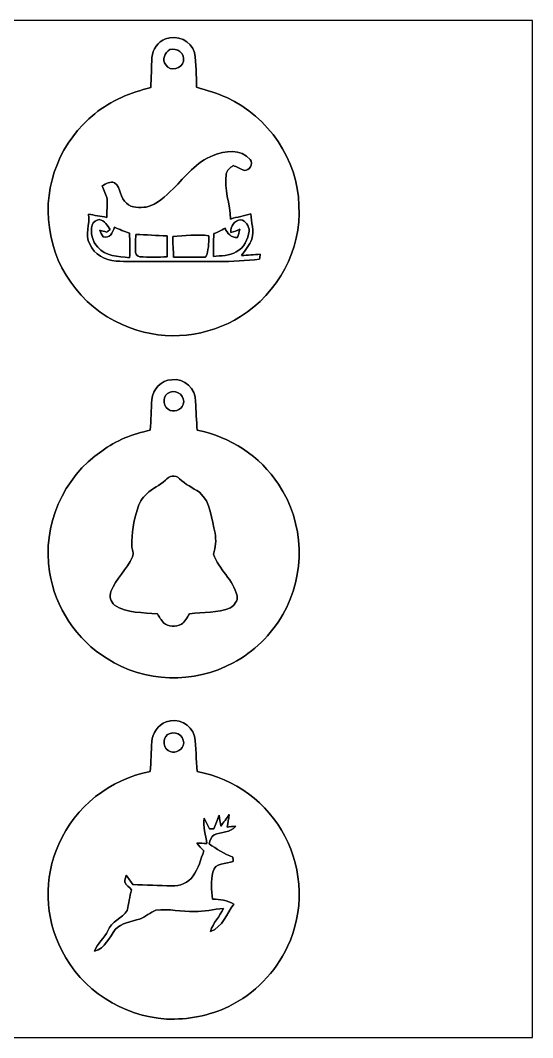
# Model space of a CAD drawing. Header units: centimetres. Extents: x -16.8 to 16.8, y -16.7 to 16.7.
# Drawn here: x 0 to 16.77, y -16.67 to 16.67 of the extents above; entities that cross this region are included whole.
import ezdxf

# ---------------------------------------------------------------- set-up
doc = ezdxf.new("R2010")
doc.units = ezdxf.units.CM
doc.header["$MEASUREMENT"] = 0
doc.layers.add('Layer 1', color=7, linetype='Continuous')

msp = doc.modelspace()

# ---------------------------------------------------------------- linework, layer by layer
at = {"layer": 'Layer 1', "color": 7}
for points, knots in [([(-16.77458, 16.66875), (-16.77458, 16.66875), (16.77458, 16.66875), (16.77458, 16.66875), (16.77458, 16.66875), (16.77458, 16.66875), (16.77458, -16.66875), (16.77458, -16.66875), (16.77458, -16.66875), (16.77458, -16.66875), (-16.77458, -16.66875), (-16.77458, -16.66875), (-16.77458, -16.66875), (-16.77458, -16.66875), (-16.77458, 16.66875), (-16.77458, 16.66875), (-16.77458, 16.66875), (-16.77458, 16.66875), (-16.77458, 16.66875), (-16.77458, 16.66875)], [0, 0, 0, 0, 0.16666667, 0.16666667, 0.16666667, 0.16666667, 0.33333333, 0.33333333, 0.33333333, 0.33333333, 0.5, 0.5, 0.5, 0.5, 0.66666667, 0.66666667, 0.66666667, 0.66666667, 1, 1, 1, 1]), ([(4.75509, 16.06056), (4.50744, 15.9706), (4.32611, 15.71872), (4.30918, 15.45661), (4.30918, 15.45661), (4.29048, 15.12676), (4.28766, 14.79621), (4.27143, 14.46601), (4.27143, 14.46601), (3.61456, 14.29844), (2.96827, 14.04832), (2.44193, 13.60981), (2.44193, 13.60981), (1.3395, 12.73951), (0.73448, 11.26949), (0.95391, 9.87601), (0.95391, 9.87601), (1.12607, 8.40281), (2.19675, 7.08625), (3.59198, 6.59483), (3.59198, 6.59483), (4.76744, 6.1401), (6.15244, 6.29179), (7.21325, 6.96771), (7.21325, 6.96771), (8.43174, 7.72195), (9.21985, 9.16164), (9.11966, 10.60168), (9.11966, 10.60168), (9.09179, 12.10134), (8.11918, 13.51668), (6.76204, 14.1351), (6.76204, 14.1351), (6.44419, 14.28432), (6.10447, 14.37217), (5.77074, 14.47588), (5.77074, 14.47588), (5.76192, 14.85618), (5.76086, 15.23859), (5.69948, 15.61465), (5.69948, 15.61465), (5.59541, 16.00165), (5.1241, 16.21049), (4.75509, 16.06056), (4.75509, 16.06056), (4.75509, 16.06056), (4.75509, 16.06056), (4.75509, 16.06056)], [0, 0, 0, 0, 0.07692308, 0.07692308, 0.07692308, 0.07692308, 0.15384615, 0.15384615, 0.15384615, 0.15384615, 0.23076923, 0.23076923, 0.23076923, 0.23076923, 0.30769231, 0.30769231, 0.30769231, 0.30769231, 0.38461538, 0.38461538, 0.38461538, 0.38461538, 0.46153846, 0.46153846, 0.46153846, 0.46153846, 0.53846154, 0.53846154, 0.53846154, 0.53846154, 0.61538462, 0.61538462, 0.61538462, 0.61538462, 0.69230769, 0.69230769, 0.69230769, 0.69230769, 0.76923077, 0.76923077, 0.76923077, 0.76923077, 0.84615385, 0.84615385, 0.84615385, 0.84615385, 1, 1, 1, 1]), ([(4.89867, 15.70919), (5.12904, 15.78892), (5.39644, 15.57867), (5.34, 15.33243), (5.34, 15.33243), (5.29449, 15.07737), (4.90537, 14.97859), (4.76356, 15.20649), (4.76356, 15.20649), (4.62703, 15.38041), (4.72863, 15.60901), (4.89867, 15.70919)], [0, 0, 0, 0, 0.25, 0.25, 0.25, 0.25, 0.5, 0.5, 0.5, 0.5, 1, 1, 1, 1]), ([(6.31014, 12.24351), (6.69255, 12.40014), (7.22701, 12.46399), (7.52016, 12.10663), (7.52016, 12.10663), (7.64222, 11.9694), (7.50323, 11.72598), (7.32543, 11.75173), (7.32543, 11.75173), (7.20161, 11.7923), (7.09507, 11.87521), (6.96948, 11.90978), (6.96948, 11.90978), (6.87529, 11.83746), (6.76099, 11.75844), (6.74441, 11.63144), (6.74441, 11.63144), (6.65656, 11.13261), (6.87352, 10.65424), (6.87987, 10.15824), (6.87987, 10.15824), (7.10142, 10.22315), (7.32861, 10.26583), (7.55191, 10.32439), (7.55191, 10.32439), (7.54309, 10.04958), (7.67609, 9.77053), (7.57661, 9.50172), (7.57661, 9.50172), (7.51522, 9.29569), (7.35577, 9.14224), (7.24323, 8.96408), (7.24323, 8.96408), (7.44714, 8.97114), (7.6514, 8.98666), (7.8553, 9.00606), (7.8553, 9.00606), (7.84789, 8.9535), (7.84084, 8.90058), (7.83378, 8.84767), (7.83378, 8.84767), (6.93914, 8.72031), (6.03285, 8.77817), (5.13292, 8.76688), (5.13292, 8.76688), (4.46617, 8.77499), (3.79836, 8.74466), (3.13267, 8.77923), (3.13267, 8.77923), (2.77601, 8.80004), (2.42358, 8.99654), (2.27506, 9.33097), (2.27506, 9.33097), (2.09338, 9.64071), (2.29482, 9.98961), (2.22709, 10.31875), (2.22709, 10.31875), (2.42782, 10.28206), (2.62961, 10.24925), (2.83104, 10.21221), (2.83104, 10.21221), (2.82998, 10.41153), (2.84903, 10.6112), (2.84374, 10.81017), (2.84374, 10.81017), (2.80635, 10.95939), (2.72591, 11.09486), (2.68076, 11.24126), (2.68076, 11.24126), (2.80211, 11.309), (2.94322, 11.41413), (3.08681, 11.34322), (3.08681, 11.34322), (3.30729, 11.17953), (3.25402, 10.83627), (3.47733, 10.674), (3.47733, 10.674), (3.65054, 10.51243), (3.90525, 10.52795), (4.12256, 10.55123), (4.12256, 10.55123), (4.48169, 10.63131), (4.75509, 10.89766), (5.00556, 11.15201), (5.00556, 11.15201), (5.40632, 11.5503), (5.7658, 12.03078), (6.31014, 12.24351), (6.31014, 12.24351), (6.31014, 12.24351), (6.31014, 12.24351), (6.31014, 12.24351)], [0, 0, 0, 0, 0.04166667, 0.04166667, 0.04166667, 0.04166667, 0.08333333, 0.08333333, 0.08333333, 0.08333333, 0.125, 0.125, 0.125, 0.125, 0.16666667, 0.16666667, 0.16666667, 0.16666667, 0.20833333, 0.20833333, 0.20833333, 0.20833333, 0.25, 0.25, 0.25, 0.25, 0.29166667, 0.29166667, 0.29166667, 0.29166667, 0.33333333, 0.33333333, 0.33333333, 0.33333333, 0.375, 0.375, 0.375, 0.375, 0.41666667, 0.41666667, 0.41666667, 0.41666667, 0.45833333, 0.45833333, 0.45833333, 0.45833333, 0.5, 0.5, 0.5, 0.5, 0.54166667, 0.54166667, 0.54166667, 0.54166667, 0.58333333, 0.58333333, 0.58333333, 0.58333333, 0.625, 0.625, 0.625, 0.625, 0.66666667, 0.66666667, 0.66666667, 0.66666667, 0.70833333, 0.70833333, 0.70833333, 0.70833333, 0.75, 0.75, 0.75, 0.75, 0.79166667, 0.79166667, 0.79166667, 0.79166667, 0.83333333, 0.83333333, 0.83333333, 0.83333333, 0.875, 0.875, 0.875, 0.875, 0.91666667, 0.91666667, 0.91666667, 0.91666667, 1, 1, 1, 1]), ([(2.35091, 9.96139), (2.27718, 9.70844), (2.36185, 9.42869), (2.53153, 9.23361), (2.53153, 9.23361), (2.78271, 8.93269), (3.20887, 8.93163), (3.56835, 8.88859), (3.56835, 8.88859), (3.61139, 9.15635), (3.5747, 9.42834), (3.57611, 9.69751), (3.57611, 9.69751), (3.40783, 9.75078), (3.2452, 9.81957), (3.08257, 9.88695), (3.08257, 9.88695), (3.02013, 9.73173), (2.93582, 9.49713), (2.71039, 9.57968), (2.71039, 9.57968), (2.65889, 9.64177), (2.63031, 9.71797), (2.59856, 9.79064), (2.59856, 9.79064), (2.67511, 9.77194), (2.75202, 9.75113), (2.82822, 9.72926), (2.82822, 9.72926), (2.86385, 9.75677), (2.89983, 9.78394), (2.93617, 9.81075), (2.93617, 9.81075), (2.85679, 9.94833), (2.76084, 10.11343), (2.58939, 10.13707), (2.58939, 10.13707), (2.48461, 10.13707), (2.3876, 10.05734), (2.35091, 9.96139), (2.35091, 9.96139), (2.35091, 9.96139), (2.35091, 9.96139), (2.35091, 9.96139)], [0, 0, 0, 0, 0.08333333, 0.08333333, 0.08333333, 0.08333333, 0.16666667, 0.16666667, 0.16666667, 0.16666667, 0.25, 0.25, 0.25, 0.25, 0.33333333, 0.33333333, 0.33333333, 0.33333333, 0.41666667, 0.41666667, 0.41666667, 0.41666667, 0.5, 0.5, 0.5, 0.5, 0.58333333, 0.58333333, 0.58333333, 0.58333333, 0.66666667, 0.66666667, 0.66666667, 0.66666667, 0.75, 0.75, 0.75, 0.75, 0.83333333, 0.83333333, 0.83333333, 0.83333333, 1, 1, 1, 1]), ([(6.89645, 9.71374), (6.99594, 9.74302), (7.0926, 9.78182), (7.18855, 9.82133), (7.18855, 9.82133), (7.16068, 9.73243), (7.14022, 9.64106), (7.11129, 9.55252), (7.11129, 9.55252), (6.90139, 9.54123), (6.77263, 9.68269), (6.70242, 9.8552), (6.70242, 9.8552), (6.58319, 9.79029), (6.46007, 9.73208), (6.33518, 9.67846), (6.33518, 9.67846), (6.32989, 9.4294), (6.31366, 9.17998), (6.32072, 8.93022), (6.32072, 8.93022), (6.57049, 8.96444), (6.84953, 8.94221), (7.07072, 9.08685), (7.07072, 9.08685), (7.32084, 9.21279), (7.45278, 9.49325), (7.49124, 9.75889), (7.49124, 9.75889), (7.49759, 9.92434), (7.38329, 10.11061), (7.21148, 10.13636), (7.21148, 10.13636), (7.01005, 10.11943), (6.86752, 9.91376), (6.89645, 9.71374), (6.89645, 9.71374), (6.89645, 9.71374), (6.89645, 9.71374), (6.89645, 9.71374)], [0, 0, 0, 0, 0.09090909, 0.09090909, 0.09090909, 0.09090909, 0.18181818, 0.18181818, 0.18181818, 0.18181818, 0.27272727, 0.27272727, 0.27272727, 0.27272727, 0.36363636, 0.36363636, 0.36363636, 0.36363636, 0.45454545, 0.45454545, 0.45454545, 0.45454545, 0.54545455, 0.54545455, 0.54545455, 0.54545455, 0.63636364, 0.63636364, 0.63636364, 0.63636364, 0.72727273, 0.72727273, 0.72727273, 0.72727273, 0.81818182, 0.81818182, 0.81818182, 0.81818182, 1, 1, 1, 1]), ([(4.98792, 9.58462), (4.99498, 9.35919), (5.00451, 9.13377), (5.01967, 8.9087), (5.01967, 8.9087), (5.36893, 8.90658), (5.71817, 8.90658), (6.06778, 8.90305), (6.06778, 8.90305), (6.17326, 9.12107), (6.16021, 9.36907), (6.17467, 9.60437), (6.17467, 9.60437), (5.78309, 9.67528), (5.38127, 9.59556), (4.98792, 9.58462)], [0, 0, 0, 0, 0.2, 0.2, 0.2, 0.2, 0.4, 0.4, 0.4, 0.4, 0.6, 0.6, 0.6, 0.6, 1, 1, 1, 1]), ([(3.78001, 9.65235), (3.76943, 9.45586), (3.75673, 9.25901), (3.77225, 9.0618), (3.77225, 9.0618), (3.78213, 8.99054), (3.83999, 8.93339), (3.9116, 8.92387), (3.9116, 8.92387), (4.2097, 8.89423), (4.50956, 8.9094), (4.80907, 8.91646), (4.80907, 8.91646), (4.8133, 9.14506), (4.80801, 9.37401), (4.80519, 9.60261), (4.80519, 9.60261), (4.46299, 9.61849), (4.12186, 9.63824), (3.78001, 9.65235), (3.78001, 9.65235), (3.78001, 9.65235), (3.78001, 9.65235), (3.78001, 9.65235)], [0, 0, 0, 0, 0.14285714, 0.14285714, 0.14285714, 0.14285714, 0.28571429, 0.28571429, 0.28571429, 0.28571429, 0.42857143, 0.42857143, 0.42857143, 0.42857143, 0.57142857, 0.57142857, 0.57142857, 0.57142857, 0.71428571, 0.71428571, 0.71428571, 0.71428571, 1, 1, 1, 1]), ([(4.30671, 4.23968), (4.28131, 3.90666), (4.28166, 3.57223), (4.25344, 3.23921), (4.25344, 3.23921), (3.68723, 3.11326), (3.1309, 2.90901), (2.66453, 2.55588), (2.66453, 2.55588), (1.40441, 1.70356), (0.69956, 0.09631), (0.95885, -1.40688), (0.95885, -1.40688), (1.13101, -2.56999), (1.84185, -3.63432), (2.84233, -4.24886), (2.84233, -4.24886), (4.05589, -5.04261), (5.69701, -5.07929), (6.96454, -4.3882), (6.96454, -4.3882), (7.6454, -4.03331), (8.21126, -3.47063), (8.5912, -2.80529), (8.5912, -2.80529), (9.35708, -1.50989), (9.30134, 0.22225), (8.44903, 1.46403), (8.44903, 1.46403), (7.85601, 2.38619), (6.86752, 3.02895), (5.79437, 3.23497), (5.79437, 3.23497), (5.75698, 3.54859), (5.7658, 3.86574), (5.73123, 4.17971), (5.73123, 4.17971), (5.7598, 4.58153), (5.36046, 4.97205), (4.95688, 4.88597), (4.95688, 4.88597), (4.61151, 4.8955), (4.33846, 4.56389), (4.30671, 4.23968), (4.30671, 4.23968), (4.30671, 4.23968), (4.30671, 4.23968), (4.30671, 4.23968)], [0, 0, 0, 0, 0.07692308, 0.07692308, 0.07692308, 0.07692308, 0.15384615, 0.15384615, 0.15384615, 0.15384615, 0.23076923, 0.23076923, 0.23076923, 0.23076923, 0.30769231, 0.30769231, 0.30769231, 0.30769231, 0.38461538, 0.38461538, 0.38461538, 0.38461538, 0.46153846, 0.46153846, 0.46153846, 0.46153846, 0.53846154, 0.53846154, 0.53846154, 0.53846154, 0.61538462, 0.61538462, 0.61538462, 0.61538462, 0.69230769, 0.69230769, 0.69230769, 0.69230769, 0.76923077, 0.76923077, 0.76923077, 0.76923077, 0.84615385, 0.84615385, 0.84615385, 0.84615385, 1, 1, 1, 1]), ([(4.90291, 4.48134), (5.14279, 4.58399), (5.41549, 4.33246), (5.33471, 4.08517), (5.33471, 4.08517), (5.26768, 3.89961), (5.00556, 3.79801), (4.84258, 3.92606), (4.84258, 3.92606), (4.64291, 4.05306), (4.65808, 4.41607), (4.90291, 4.48134)], [0, 0, 0, 0, 0.25, 0.25, 0.25, 0.25, 0.5, 0.5, 0.5, 0.5, 1, 1, 1, 1]), ([(4.74768, 1.60232), (4.86234, 1.73426), (5.08635, 1.80164), (5.2137, 1.64888), (5.2137, 1.64888), (5.39962, 1.45838), (5.64374, 1.34973), (5.8614, 1.20368), (5.8614, 1.20368), (6.25369, 0.87418), (6.25581, 0.31715), (6.37505, -0.14111), (6.37505, -0.14111), (6.41279, -0.36795), (6.40186, -0.6036), (6.32178, -0.81986), (6.32178, -0.81986), (6.48688, -1.32539), (6.98147, -1.66158), (7.09436, -2.18969), (7.09436, -2.18969), (7.13176, -2.34844), (7.00617, -2.4952), (6.88481, -2.57951), (6.88481, -2.57951), (6.46042, -2.7619), (5.98946, -2.71745), (5.54143, -2.7813), (5.54143, -2.7813), (5.45853, -2.89807), (5.39503, -3.03812), (5.27121, -3.1182), (5.27121, -3.1182), (5.09341, -3.21698), (4.84611, -3.20922), (4.69018, -3.07199), (4.69018, -3.07199), (4.60939, -2.9845), (4.55154, -2.87937), (4.48557, -2.78165), (4.48557, -2.78165), (4.01461, -2.72662), (3.49074, -2.77636), (3.08151, -2.49273), (3.08151, -2.49273), (2.95734, -2.38619), (2.90971, -2.20521), (2.96616, -2.05034), (2.96616, -2.05034), (3.12737, -1.62913), (3.48192, -1.32009), (3.6703, -0.91334), (3.6703, -0.91334), (3.73098, -0.79587), (3.6516, -0.67063), (3.6509, -0.54928), (3.6509, -0.54928), (3.63573, -0.14252), (3.71581, 0.26317), (3.83152, 0.65123), (3.83152, 0.65123), (3.87844, 0.84631), (3.99803, 1.01388), (4.13632, 1.15535), (4.13632, 1.15535), (4.31236, 1.34161), (4.57447, 1.41182), (4.74768, 1.60232)], [0, 0, 0, 0, 0.05555556, 0.05555556, 0.05555556, 0.05555556, 0.11111111, 0.11111111, 0.11111111, 0.11111111, 0.16666667, 0.16666667, 0.16666667, 0.16666667, 0.22222222, 0.22222222, 0.22222222, 0.22222222, 0.27777778, 0.27777778, 0.27777778, 0.27777778, 0.33333333, 0.33333333, 0.33333333, 0.33333333, 0.38888889, 0.38888889, 0.38888889, 0.38888889, 0.44444444, 0.44444444, 0.44444444, 0.44444444, 0.5, 0.5, 0.5, 0.5, 0.55555556, 0.55555556, 0.55555556, 0.55555556, 0.61111111, 0.61111111, 0.61111111, 0.61111111, 0.66666667, 0.66666667, 0.66666667, 0.66666667, 0.72222222, 0.72222222, 0.72222222, 0.72222222, 0.77777778, 0.77777778, 0.77777778, 0.77777778, 0.83333333, 0.83333333, 0.83333333, 0.83333333, 0.88888889, 0.88888889, 0.88888889, 0.88888889, 1, 1, 1, 1]), ([(4.7692, -6.32354), (4.50286, -6.41491), (4.32329, -6.69149), (4.30389, -6.96771), (4.30389, -6.96771), (4.28237, -7.29474), (4.28025, -7.62247), (4.25379, -7.94949), (4.25379, -7.94949), (2.94711, -8.19221), (1.78929, -9.10555), (1.25659, -10.32369), (1.25659, -10.32369), (0.75671, -11.42259), (0.7941, -12.74445), (1.35678, -13.81231), (1.35678, -13.81231), (1.99037, -15.10206), (3.35527, -15.96919), (4.78155, -16.06162), (4.78155, -16.06162), (5.48181, -16.08243), (6.19337, -15.95402), (6.82449, -15.64393), (6.82449, -15.64393), (7.6641, -15.23788), (8.35589, -14.52951), (8.74959, -13.68531), (8.74959, -13.68531), (9.28687, -12.55466), (9.2523, -11.17424), (8.6614, -10.0711), (8.6614, -10.0711), (8.09942, -8.9722), (7.00299, -8.17809), (5.79473, -7.94808), (5.79473, -7.94808), (5.75028, -7.56109), (5.76333, -7.1695), (5.7023, -6.78462), (5.7023, -6.78462), (5.5947, -6.39339), (5.14844, -6.1782), (4.7692, -6.32354)], [0, 0, 0, 0, 0.08333333, 0.08333333, 0.08333333, 0.08333333, 0.16666667, 0.16666667, 0.16666667, 0.16666667, 0.25, 0.25, 0.25, 0.25, 0.33333333, 0.33333333, 0.33333333, 0.33333333, 0.41666667, 0.41666667, 0.41666667, 0.41666667, 0.5, 0.5, 0.5, 0.5, 0.58333333, 0.58333333, 0.58333333, 0.58333333, 0.66666667, 0.66666667, 0.66666667, 0.66666667, 0.75, 0.75, 0.75, 0.75, 0.83333333, 0.83333333, 0.83333333, 0.83333333, 1, 1, 1, 1]), ([(4.90291, -6.70172), (5.14279, -6.59906), (5.41549, -6.85059), (5.33471, -7.09789), (5.33471, -7.09789), (5.26768, -7.28345), (5.00556, -7.38505), (4.84258, -7.25699), (4.84258, -7.25699), (4.64291, -7.12999), (4.65808, -6.76663), (4.90291, -6.70172)], [0, 0, 0, 0, 0.25, 0.25, 0.25, 0.25, 0.5, 0.5, 0.5, 0.5, 1, 1, 1, 1]), ([(6.83754, -9.35814), (6.82801, -9.49607), (6.79344, -9.63013), (6.76875, -9.76595), (6.76875, -9.76595), (6.86294, -9.7536), (6.95748, -9.74337), (7.05309, -9.74161), (7.05309, -9.74161), (6.87705, -9.95186), (6.58177, -9.92646), (6.34718, -10.02418), (6.34718, -10.02418), (6.23958, -10.07816), (6.22617, -10.21433), (6.1782, -10.31416), (6.1782, -10.31416), (6.42197, -10.48808), (6.68091, -10.64295), (6.95925, -10.75549), (6.95925, -10.75549), (6.96383, -10.8017), (6.96877, -10.84827), (6.97371, -10.89519), (6.97371, -10.89519), (6.73947, -10.98091), (6.36199, -10.91847), (6.30731, -11.24268), (6.30731, -11.24268), (6.23711, -11.52984), (6.2484, -11.83675), (6.29638, -12.12779), (6.29638, -12.12779), (6.53415, -12.14614), (6.78286, -12.16166), (6.98994, -12.29254), (6.98994, -12.29254), (6.75287, -12.60052), (6.62446, -13.04396), (6.22864, -13.1893), (6.22864, -13.1893), (6.30273, -12.90496), (6.52886, -12.70106), (6.6488, -12.43859), (6.6488, -12.43859), (6.33024, -12.4587), (6.01839, -12.54231), (5.69771, -12.53384), (5.69771, -12.53384), (5.27791, -12.54125), (4.85951, -12.44177), (4.44077, -12.48939), (4.44077, -12.48939), (4.25274, -12.56806), (4.0954, -12.70847), (3.90631, -12.78537), (3.90631, -12.78537), (3.62797, -12.86157), (3.31717, -12.90461), (3.10515, -13.12157), (3.10515, -13.12157), (2.91924, -13.38933), (2.77107, -13.73822), (2.42711, -13.83453), (2.42711, -13.83453), (2.51319, -13.57559), (2.75908, -13.41402), (2.86138, -13.1632), (2.86138, -13.1632), (2.97392, -12.85981), (3.33551, -12.76209), (3.49779, -12.49927), (3.49779, -12.49927), (3.55424, -12.27702), (3.57329, -12.04666), (3.63573, -11.82546), (3.63573, -11.82546), (3.56588, -11.73939), (3.47133, -11.67447), (3.41947, -11.5764), (3.41947, -11.5764), (3.4036, -11.49738), (3.44699, -11.42189), (3.46781, -11.34816), (3.46781, -11.34816), (3.54401, -11.44764), (3.61244, -11.55312), (3.68723, -11.65401), (3.68723, -11.65401), (4.11057, -11.65825), (4.53355, -11.6907), (4.95723, -11.69035), (4.95723, -11.69035), (5.22182, -11.70834), (5.50792, -11.59722), (5.65362, -11.36862), (5.65362, -11.36862), (5.83247, -11.12379), (5.91397, -10.82851), (6.00357, -10.54347), (6.00357, -10.54347), (5.92596, -10.46374), (5.85047, -10.3819), (5.78273, -10.29406), (5.78273, -10.29406), (5.89104, -10.2997), (5.99334, -10.30005), (6.10341, -10.30958), (6.10341, -10.30958), (6.09318, -10.03194), (5.95947, -9.75889), (6.01804, -9.48055), (6.01804, -9.48055), (6.08189, -9.59167), (6.13516, -9.70809), (6.19231, -9.8231), (6.19231, -9.8231), (6.23958, -9.82416), (6.28685, -9.82557), (6.33448, -9.82698), (6.33448, -9.82698), (6.39304, -9.67846), (6.44525, -9.52782), (6.5091, -9.38142), (6.5091, -9.38142), (6.52427, -9.49678), (6.5465, -9.62096), (6.56449, -9.73843), (6.56449, -9.73843), (6.65903, -9.61425), (6.74476, -9.48337), (6.83754, -9.35814)], [0, 0, 0, 0, 0.02941176, 0.02941176, 0.02941176, 0.02941176, 0.05882353, 0.05882353, 0.05882353, 0.05882353, 0.08823529, 0.08823529, 0.08823529, 0.08823529, 0.11764706, 0.11764706, 0.11764706, 0.11764706, 0.14705882, 0.14705882, 0.14705882, 0.14705882, 0.17647059, 0.17647059, 0.17647059, 0.17647059, 0.20588235, 0.20588235, 0.20588235, 0.20588235, 0.23529412, 0.23529412, 0.23529412, 0.23529412, 0.26470588, 0.26470588, 0.26470588, 0.26470588, 0.29411765, 0.29411765, 0.29411765, 0.29411765, 0.32352941, 0.32352941, 0.32352941, 0.32352941, 0.35294118, 0.35294118, 0.35294118, 0.35294118, 0.38235294, 0.38235294, 0.38235294, 0.38235294, 0.41176471, 0.41176471, 0.41176471, 0.41176471, 0.44117647, 0.44117647, 0.44117647, 0.44117647, 0.47058824, 0.47058824, 0.47058824, 0.47058824, 0.5, 0.5, 0.5, 0.5, 0.52941176, 0.52941176, 0.52941176, 0.52941176, 0.55882353, 0.55882353, 0.55882353, 0.55882353, 0.58823529, 0.58823529, 0.58823529, 0.58823529, 0.61764706, 0.61764706, 0.61764706, 0.61764706, 0.64705882, 0.64705882, 0.64705882, 0.64705882, 0.67647059, 0.67647059, 0.67647059, 0.67647059, 0.70588235, 0.70588235, 0.70588235, 0.70588235, 0.73529412, 0.73529412, 0.73529412, 0.73529412, 0.76470588, 0.76470588, 0.76470588, 0.76470588, 0.79411765, 0.79411765, 0.79411765, 0.79411765, 0.82352941, 0.82352941, 0.82352941, 0.82352941, 0.85294118, 0.85294118, 0.85294118, 0.85294118, 0.88235294, 0.88235294, 0.88235294, 0.88235294, 0.91176471, 0.91176471, 0.91176471, 0.91176471, 0.94117647, 0.94117647, 0.94117647, 0.94117647, 1, 1, 1, 1])]:
    msp.add_open_spline(points, degree=3, knots=knots, dxfattribs=at)
at = {"layer": 'Layer 1', "color": 251}
for points, knots in [([(4.75509, 16.06056), (5.1241, 16.21049), (5.59541, 16.00165), (5.69948, 15.61465), (5.69948, 15.61465), (5.76086, 15.23859), (5.76192, 14.85618), (5.77074, 14.47588), (5.77074, 14.47588), (6.10447, 14.37217), (6.44419, 14.28432), (6.76204, 14.1351), (6.76204, 14.1351), (8.11918, 13.51668), (9.09179, 12.10134), (9.11966, 10.60168), (9.11966, 10.60168), (9.21985, 9.16164), (8.43174, 7.72195), (7.21325, 6.96771), (7.21325, 6.96771), (6.15244, 6.29179), (4.76744, 6.1401), (3.59198, 6.59483), (3.59198, 6.59483), (2.19675, 7.08625), (1.12607, 8.40281), (0.95391, 9.87601), (0.95391, 9.87601), (0.73448, 11.26949), (1.3395, 12.73951), (2.44193, 13.60981), (2.44193, 13.60981), (2.96827, 14.04832), (3.61456, 14.29844), (4.27143, 14.46601), (4.27143, 14.46601), (4.28766, 14.79621), (4.29048, 15.12676), (4.30918, 15.45661), (4.30918, 15.45661), (4.32611, 15.71872), (4.50744, 15.9706), (4.75509, 16.06056), (4.75509, 16.06056), (4.75509, 16.06056), (4.75509, 16.06056), (4.75509, 16.06056)], [0, 0, 0, 0, 0.07692308, 0.07692308, 0.07692308, 0.07692308, 0.15384615, 0.15384615, 0.15384615, 0.15384615, 0.23076923, 0.23076923, 0.23076923, 0.23076923, 0.30769231, 0.30769231, 0.30769231, 0.30769231, 0.38461538, 0.38461538, 0.38461538, 0.38461538, 0.46153846, 0.46153846, 0.46153846, 0.46153846, 0.53846154, 0.53846154, 0.53846154, 0.53846154, 0.61538462, 0.61538462, 0.61538462, 0.61538462, 0.69230769, 0.69230769, 0.69230769, 0.69230769, 0.76923077, 0.76923077, 0.76923077, 0.76923077, 0.84615385, 0.84615385, 0.84615385, 0.84615385, 1, 1, 1, 1]), ([(4.89867, 15.70919), (4.72863, 15.60901), (4.62703, 15.38041), (4.76356, 15.20649), (4.76356, 15.20649), (4.90537, 14.97859), (5.29449, 15.07737), (5.34, 15.33243), (5.34, 15.33243), (5.39644, 15.57867), (5.12904, 15.78892), (4.89867, 15.70919), (4.89867, 15.70919), (4.89867, 15.70919), (4.89867, 15.70919), (4.89867, 15.70919)], [0, 0, 0, 0, 0.2, 0.2, 0.2, 0.2, 0.4, 0.4, 0.4, 0.4, 0.6, 0.6, 0.6, 0.6, 1, 1, 1, 1]), ([(6.31014, 12.24351), (5.7658, 12.03078), (5.40632, 11.5503), (5.00556, 11.15201), (5.00556, 11.15201), (4.75509, 10.89766), (4.48169, 10.63131), (4.12256, 10.55123), (4.12256, 10.55123), (3.90525, 10.52795), (3.65054, 10.51243), (3.47733, 10.674), (3.47733, 10.674), (3.25402, 10.83627), (3.30729, 11.17953), (3.08681, 11.34322), (3.08681, 11.34322), (2.94322, 11.41413), (2.80211, 11.309), (2.68076, 11.24126), (2.68076, 11.24126), (2.72591, 11.09486), (2.80635, 10.95939), (2.84374, 10.81017), (2.84374, 10.81017), (2.84903, 10.6112), (2.82998, 10.41153), (2.83104, 10.21221), (2.83104, 10.21221), (2.62961, 10.24925), (2.42782, 10.28206), (2.22709, 10.31875), (2.22709, 10.31875), (2.29482, 9.98961), (2.09338, 9.64071), (2.27506, 9.33097), (2.27506, 9.33097), (2.42358, 8.99654), (2.77601, 8.80004), (3.13267, 8.77923), (3.13267, 8.77923), (3.79836, 8.74466), (4.46617, 8.77499), (5.13292, 8.76688), (5.13292, 8.76688), (6.03285, 8.77817), (6.93914, 8.72031), (7.83378, 8.84767), (7.83378, 8.84767), (7.84084, 8.90058), (7.84789, 8.9535), (7.8553, 9.00606), (7.8553, 9.00606), (7.6514, 8.98666), (7.44714, 8.97114), (7.24323, 8.96408), (7.24323, 8.96408), (7.35577, 9.14224), (7.51522, 9.29569), (7.57661, 9.50172), (7.57661, 9.50172), (7.67609, 9.77053), (7.54309, 10.04958), (7.55191, 10.32439), (7.55191, 10.32439), (7.32861, 10.26583), (7.10142, 10.22315), (6.87987, 10.15824), (6.87987, 10.15824), (6.87352, 10.65424), (6.65656, 11.13261), (6.74441, 11.63144), (6.74441, 11.63144), (6.76099, 11.75844), (6.87529, 11.83746), (6.96948, 11.90978), (6.96948, 11.90978), (7.09507, 11.87521), (7.20161, 11.7923), (7.32543, 11.75173), (7.32543, 11.75173), (7.50323, 11.72598), (7.64222, 11.9694), (7.52016, 12.10663), (7.52016, 12.10663), (7.22701, 12.46399), (6.69255, 12.40014), (6.31014, 12.24351)], [0, 0, 0, 0, 0.04347826, 0.04347826, 0.04347826, 0.04347826, 0.08695652, 0.08695652, 0.08695652, 0.08695652, 0.13043478, 0.13043478, 0.13043478, 0.13043478, 0.17391304, 0.17391304, 0.17391304, 0.17391304, 0.2173913, 0.2173913, 0.2173913, 0.2173913, 0.26086957, 0.26086957, 0.26086957, 0.26086957, 0.30434783, 0.30434783, 0.30434783, 0.30434783, 0.34782609, 0.34782609, 0.34782609, 0.34782609, 0.39130435, 0.39130435, 0.39130435, 0.39130435, 0.43478261, 0.43478261, 0.43478261, 0.43478261, 0.47826087, 0.47826087, 0.47826087, 0.47826087, 0.52173913, 0.52173913, 0.52173913, 0.52173913, 0.56521739, 0.56521739, 0.56521739, 0.56521739, 0.60869565, 0.60869565, 0.60869565, 0.60869565, 0.65217391, 0.65217391, 0.65217391, 0.65217391, 0.69565217, 0.69565217, 0.69565217, 0.69565217, 0.73913043, 0.73913043, 0.73913043, 0.73913043, 0.7826087, 0.7826087, 0.7826087, 0.7826087, 0.82608696, 0.82608696, 0.82608696, 0.82608696, 0.86956522, 0.86956522, 0.86956522, 0.86956522, 0.91304348, 0.91304348, 0.91304348, 0.91304348, 1, 1, 1, 1]), ([(2.35091, 9.96139), (2.3876, 10.05734), (2.48461, 10.13707), (2.58939, 10.13707), (2.58939, 10.13707), (2.76084, 10.11343), (2.85679, 9.94833), (2.93617, 9.81075), (2.93617, 9.81075), (2.89983, 9.78394), (2.86385, 9.75677), (2.82822, 9.72926), (2.82822, 9.72926), (2.75202, 9.75113), (2.67511, 9.77194), (2.59856, 9.79064), (2.59856, 9.79064), (2.63031, 9.71797), (2.65889, 9.64177), (2.71039, 9.57968), (2.71039, 9.57968), (2.93582, 9.49713), (3.02013, 9.73173), (3.08257, 9.88695), (3.08257, 9.88695), (3.2452, 9.81957), (3.40783, 9.75078), (3.57611, 9.69751), (3.57611, 9.69751), (3.5747, 9.42834), (3.61139, 9.15635), (3.56835, 8.88859), (3.56835, 8.88859), (3.20887, 8.93163), (2.78271, 8.93269), (2.53153, 9.23361), (2.53153, 9.23361), (2.36185, 9.42869), (2.27718, 9.70844), (2.35091, 9.96139)], [0, 0, 0, 0, 0.09090909, 0.09090909, 0.09090909, 0.09090909, 0.18181818, 0.18181818, 0.18181818, 0.18181818, 0.27272727, 0.27272727, 0.27272727, 0.27272727, 0.36363636, 0.36363636, 0.36363636, 0.36363636, 0.45454545, 0.45454545, 0.45454545, 0.45454545, 0.54545455, 0.54545455, 0.54545455, 0.54545455, 0.63636364, 0.63636364, 0.63636364, 0.63636364, 0.72727273, 0.72727273, 0.72727273, 0.72727273, 0.81818182, 0.81818182, 0.81818182, 0.81818182, 1, 1, 1, 1]), ([(6.89645, 9.71374), (6.86752, 9.91376), (7.01005, 10.11943), (7.21148, 10.13636), (7.21148, 10.13636), (7.38329, 10.11061), (7.49759, 9.92434), (7.49124, 9.75889), (7.49124, 9.75889), (7.45278, 9.49325), (7.32084, 9.21279), (7.07072, 9.08685), (7.07072, 9.08685), (6.84953, 8.94221), (6.57049, 8.96444), (6.32072, 8.93022), (6.32072, 8.93022), (6.31366, 9.17998), (6.32989, 9.4294), (6.33518, 9.67846), (6.33518, 9.67846), (6.46007, 9.73208), (6.58319, 9.79029), (6.70242, 9.8552), (6.70242, 9.8552), (6.77263, 9.68269), (6.90139, 9.54123), (7.11129, 9.55252), (7.11129, 9.55252), (7.14022, 9.64106), (7.16068, 9.73243), (7.18855, 9.82133), (7.18855, 9.82133), (7.0926, 9.78182), (6.99594, 9.74302), (6.89645, 9.71374)], [0, 0, 0, 0, 0.1, 0.1, 0.1, 0.1, 0.2, 0.2, 0.2, 0.2, 0.3, 0.3, 0.3, 0.3, 0.4, 0.4, 0.4, 0.4, 0.5, 0.5, 0.5, 0.5, 0.6, 0.6, 0.6, 0.6, 0.7, 0.7, 0.7, 0.7, 0.8, 0.8, 0.8, 0.8, 1, 1, 1, 1]), ([(4.98792, 9.58462), (5.38127, 9.59556), (5.78309, 9.67528), (6.17467, 9.60437), (6.17467, 9.60437), (6.16021, 9.36907), (6.17326, 9.12107), (6.06778, 8.90305), (6.06778, 8.90305), (5.71817, 8.90658), (5.36893, 8.90658), (5.01967, 8.9087), (5.01967, 8.9087), (5.00451, 9.13377), (4.99498, 9.35919), (4.98792, 9.58462)], [0, 0, 0, 0, 0.2, 0.2, 0.2, 0.2, 0.4, 0.4, 0.4, 0.4, 0.6, 0.6, 0.6, 0.6, 1, 1, 1, 1]), ([(3.78001, 9.65235), (4.12186, 9.63824), (4.46299, 9.61849), (4.80519, 9.60261), (4.80519, 9.60261), (4.80801, 9.37401), (4.8133, 9.14506), (4.80907, 8.91646), (4.80907, 8.91646), (4.50956, 8.9094), (4.2097, 8.89423), (3.9116, 8.92387), (3.9116, 8.92387), (3.83999, 8.93339), (3.78213, 8.99054), (3.77225, 9.0618), (3.77225, 9.0618), (3.75673, 9.25901), (3.76943, 9.45586), (3.78001, 9.65235)], [0, 0, 0, 0, 0.16666667, 0.16666667, 0.16666667, 0.16666667, 0.33333333, 0.33333333, 0.33333333, 0.33333333, 0.5, 0.5, 0.5, 0.5, 0.66666667, 0.66666667, 0.66666667, 0.66666667, 1, 1, 1, 1]), ([(4.30671, 4.23968), (4.33846, 4.56389), (4.61151, 4.8955), (4.95688, 4.88597), (4.95688, 4.88597), (5.36046, 4.97205), (5.7598, 4.58153), (5.73123, 4.17971), (5.73123, 4.17971), (5.7658, 3.86574), (5.75698, 3.54859), (5.79437, 3.23497), (5.79437, 3.23497), (6.86752, 3.02895), (7.85601, 2.38619), (8.44903, 1.46403), (8.44903, 1.46403), (9.30134, 0.22225), (9.35708, -1.50989), (8.5912, -2.80529), (8.5912, -2.80529), (8.21126, -3.47063), (7.6454, -4.03331), (6.96454, -4.3882), (6.96454, -4.3882), (5.69701, -5.07929), (4.05589, -5.04261), (2.84233, -4.24886), (2.84233, -4.24886), (1.84185, -3.63432), (1.13101, -2.56999), (0.95885, -1.40688), (0.95885, -1.40688), (0.69956, 0.09631), (1.40441, 1.70356), (2.66453, 2.55588), (2.66453, 2.55588), (3.1309, 2.90901), (3.68723, 3.11326), (4.25344, 3.23921), (4.25344, 3.23921), (4.28166, 3.57223), (4.28131, 3.90666), (4.30671, 4.23968), (4.30671, 4.23968), (4.30671, 4.23968), (4.30671, 4.23968), (4.30671, 4.23968)], [0, 0, 0, 0, 0.07692308, 0.07692308, 0.07692308, 0.07692308, 0.15384615, 0.15384615, 0.15384615, 0.15384615, 0.23076923, 0.23076923, 0.23076923, 0.23076923, 0.30769231, 0.30769231, 0.30769231, 0.30769231, 0.38461538, 0.38461538, 0.38461538, 0.38461538, 0.46153846, 0.46153846, 0.46153846, 0.46153846, 0.53846154, 0.53846154, 0.53846154, 0.53846154, 0.61538462, 0.61538462, 0.61538462, 0.61538462, 0.69230769, 0.69230769, 0.69230769, 0.69230769, 0.76923077, 0.76923077, 0.76923077, 0.76923077, 0.84615385, 0.84615385, 0.84615385, 0.84615385, 1, 1, 1, 1]), ([(4.90291, 4.48134), (4.65808, 4.41607), (4.64291, 4.05306), (4.84258, 3.92606), (4.84258, 3.92606), (5.00556, 3.79801), (5.26768, 3.89961), (5.33471, 4.08517), (5.33471, 4.08517), (5.41549, 4.33246), (5.14279, 4.58399), (4.90291, 4.48134), (4.90291, 4.48134), (4.90291, 4.48134), (4.90291, 4.48134), (4.90291, 4.48134)], [0, 0, 0, 0, 0.2, 0.2, 0.2, 0.2, 0.4, 0.4, 0.4, 0.4, 0.6, 0.6, 0.6, 0.6, 1, 1, 1, 1]), ([(4.74768, 1.60232), (4.57447, 1.41182), (4.31236, 1.34161), (4.13632, 1.15535), (4.13632, 1.15535), (3.99803, 1.01388), (3.87844, 0.84631), (3.83152, 0.65123), (3.83152, 0.65123), (3.71581, 0.26317), (3.63573, -0.14252), (3.6509, -0.54928), (3.6509, -0.54928), (3.6516, -0.67063), (3.73098, -0.79587), (3.6703, -0.91334), (3.6703, -0.91334), (3.48192, -1.32009), (3.12737, -1.62913), (2.96616, -2.05034), (2.96616, -2.05034), (2.90971, -2.20521), (2.95734, -2.38619), (3.08151, -2.49273), (3.08151, -2.49273), (3.49074, -2.77636), (4.01461, -2.72662), (4.48557, -2.78165), (4.48557, -2.78165), (4.55154, -2.87937), (4.60939, -2.9845), (4.69018, -3.07199), (4.69018, -3.07199), (4.84611, -3.20922), (5.09341, -3.21698), (5.27121, -3.1182), (5.27121, -3.1182), (5.39503, -3.03812), (5.45853, -2.89807), (5.54143, -2.7813), (5.54143, -2.7813), (5.98946, -2.71745), (6.46042, -2.7619), (6.88481, -2.57951), (6.88481, -2.57951), (7.00617, -2.4952), (7.13176, -2.34844), (7.09436, -2.18969), (7.09436, -2.18969), (6.98147, -1.66158), (6.48688, -1.32539), (6.32178, -0.81986), (6.32178, -0.81986), (6.40186, -0.6036), (6.41279, -0.36795), (6.37505, -0.14111), (6.37505, -0.14111), (6.25581, 0.31715), (6.25369, 0.87418), (5.8614, 1.20368), (5.8614, 1.20368), (5.64374, 1.34973), (5.39962, 1.45838), (5.2137, 1.64888), (5.2137, 1.64888), (5.08635, 1.80164), (4.86234, 1.73426), (4.74768, 1.60232)], [0, 0, 0, 0, 0.05555556, 0.05555556, 0.05555556, 0.05555556, 0.11111111, 0.11111111, 0.11111111, 0.11111111, 0.16666667, 0.16666667, 0.16666667, 0.16666667, 0.22222222, 0.22222222, 0.22222222, 0.22222222, 0.27777778, 0.27777778, 0.27777778, 0.27777778, 0.33333333, 0.33333333, 0.33333333, 0.33333333, 0.38888889, 0.38888889, 0.38888889, 0.38888889, 0.44444444, 0.44444444, 0.44444444, 0.44444444, 0.5, 0.5, 0.5, 0.5, 0.55555556, 0.55555556, 0.55555556, 0.55555556, 0.61111111, 0.61111111, 0.61111111, 0.61111111, 0.66666667, 0.66666667, 0.66666667, 0.66666667, 0.72222222, 0.72222222, 0.72222222, 0.72222222, 0.77777778, 0.77777778, 0.77777778, 0.77777778, 0.83333333, 0.83333333, 0.83333333, 0.83333333, 0.88888889, 0.88888889, 0.88888889, 0.88888889, 1, 1, 1, 1]), ([(4.7692, -6.32354), (5.14844, -6.1782), (5.5947, -6.39339), (5.7023, -6.78462), (5.7023, -6.78462), (5.76333, -7.1695), (5.75028, -7.56109), (5.79473, -7.94808), (5.79473, -7.94808), (7.00299, -8.17809), (8.09942, -8.9722), (8.6614, -10.0711), (8.6614, -10.0711), (9.2523, -11.17424), (9.28687, -12.55466), (8.74959, -13.68531), (8.74959, -13.68531), (8.35589, -14.52951), (7.6641, -15.23788), (6.82449, -15.64393), (6.82449, -15.64393), (6.19337, -15.95402), (5.48181, -16.08243), (4.78155, -16.06162), (4.78155, -16.06162), (3.35527, -15.96919), (1.99037, -15.10206), (1.35678, -13.81231), (1.35678, -13.81231), (0.7941, -12.74445), (0.75671, -11.42259), (1.25659, -10.32369), (1.25659, -10.32369), (1.78929, -9.10555), (2.94711, -8.19221), (4.25379, -7.94949), (4.25379, -7.94949), (4.28025, -7.62247), (4.28237, -7.29474), (4.30389, -6.96771), (4.30389, -6.96771), (4.32329, -6.69149), (4.50286, -6.41491), (4.7692, -6.32354), (4.7692, -6.32354), (4.7692, -6.32354), (4.7692, -6.32354), (4.7692, -6.32354)], [0, 0, 0, 0, 0.07692308, 0.07692308, 0.07692308, 0.07692308, 0.15384615, 0.15384615, 0.15384615, 0.15384615, 0.23076923, 0.23076923, 0.23076923, 0.23076923, 0.30769231, 0.30769231, 0.30769231, 0.30769231, 0.38461538, 0.38461538, 0.38461538, 0.38461538, 0.46153846, 0.46153846, 0.46153846, 0.46153846, 0.53846154, 0.53846154, 0.53846154, 0.53846154, 0.61538462, 0.61538462, 0.61538462, 0.61538462, 0.69230769, 0.69230769, 0.69230769, 0.69230769, 0.76923077, 0.76923077, 0.76923077, 0.76923077, 0.84615385, 0.84615385, 0.84615385, 0.84615385, 1, 1, 1, 1]), ([(4.90291, -6.70172), (4.65808, -6.76663), (4.64291, -7.12999), (4.84258, -7.25699), (4.84258, -7.25699), (5.00556, -7.38505), (5.26768, -7.28345), (5.33471, -7.09789), (5.33471, -7.09789), (5.41549, -6.85059), (5.14279, -6.59906), (4.90291, -6.70172), (4.90291, -6.70172), (4.90291, -6.70172), (4.90291, -6.70172), (4.90291, -6.70172)], [0, 0, 0, 0, 0.2, 0.2, 0.2, 0.2, 0.4, 0.4, 0.4, 0.4, 0.6, 0.6, 0.6, 0.6, 1, 1, 1, 1]), ([(6.83754, -9.35814), (6.74476, -9.48337), (6.65903, -9.61425), (6.56449, -9.73843), (6.56449, -9.73843), (6.5465, -9.62096), (6.52427, -9.49678), (6.5091, -9.38142), (6.5091, -9.38142), (6.44525, -9.52782), (6.39304, -9.67846), (6.33448, -9.82698), (6.33448, -9.82698), (6.28685, -9.82557), (6.23958, -9.82416), (6.19231, -9.8231), (6.19231, -9.8231), (6.13516, -9.70809), (6.08189, -9.59167), (6.01804, -9.48055), (6.01804, -9.48055), (5.95947, -9.75889), (6.09318, -10.03194), (6.10341, -10.30958), (6.10341, -10.30958), (5.99334, -10.30005), (5.89104, -10.2997), (5.78273, -10.29406), (5.78273, -10.29406), (5.85047, -10.3819), (5.92596, -10.46374), (6.00357, -10.54347), (6.00357, -10.54347), (5.91397, -10.82851), (5.83247, -11.12379), (5.65362, -11.36862), (5.65362, -11.36862), (5.50792, -11.59722), (5.22182, -11.70834), (4.95723, -11.69035), (4.95723, -11.69035), (4.53355, -11.6907), (4.11057, -11.65825), (3.68723, -11.65401), (3.68723, -11.65401), (3.61244, -11.55312), (3.54401, -11.44764), (3.46781, -11.34816), (3.46781, -11.34816), (3.44699, -11.42189), (3.4036, -11.49738), (3.41947, -11.5764), (3.41947, -11.5764), (3.47133, -11.67447), (3.56588, -11.73939), (3.63573, -11.82546), (3.63573, -11.82546), (3.57329, -12.04666), (3.55424, -12.27702), (3.49779, -12.49927), (3.49779, -12.49927), (3.33551, -12.76209), (2.97392, -12.85981), (2.86138, -13.1632), (2.86138, -13.1632), (2.75908, -13.41402), (2.51319, -13.57559), (2.42711, -13.83453), (2.42711, -13.83453), (2.77107, -13.73822), (2.91924, -13.38933), (3.10515, -13.12157), (3.10515, -13.12157), (3.31717, -12.90461), (3.62797, -12.86157), (3.90631, -12.78537), (3.90631, -12.78537), (4.0954, -12.70847), (4.25274, -12.56806), (4.44077, -12.48939), (4.44077, -12.48939), (4.85951, -12.44177), (5.27791, -12.54125), (5.69771, -12.53384), (5.69771, -12.53384), (6.01839, -12.54231), (6.33024, -12.4587), (6.6488, -12.43859), (6.6488, -12.43859), (6.52886, -12.70106), (6.30273, -12.90496), (6.22864, -13.1893), (6.22864, -13.1893), (6.62446, -13.04396), (6.75287, -12.60052), (6.98994, -12.29254), (6.98994, -12.29254), (6.78286, -12.16166), (6.53415, -12.14614), (6.29638, -12.12779), (6.29638, -12.12779), (6.2484, -11.83675), (6.23711, -11.52984), (6.30731, -11.24268), (6.30731, -11.24268), (6.36199, -10.91847), (6.73947, -10.98091), (6.97371, -10.89519), (6.97371, -10.89519), (6.96877, -10.84827), (6.96383, -10.8017), (6.95925, -10.75549), (6.95925, -10.75549), (6.68091, -10.64295), (6.42197, -10.48808), (6.1782, -10.31416), (6.1782, -10.31416), (6.22617, -10.21433), (6.23958, -10.07816), (6.34718, -10.02418), (6.34718, -10.02418), (6.58177, -9.92646), (6.87705, -9.95186), (7.05309, -9.74161), (7.05309, -9.74161), (6.95748, -9.74337), (6.86294, -9.7536), (6.76875, -9.76595), (6.76875, -9.76595), (6.79344, -9.63013), (6.82801, -9.49607), (6.83754, -9.35814)], [0, 0, 0, 0, 0.02941176, 0.02941176, 0.02941176, 0.02941176, 0.05882353, 0.05882353, 0.05882353, 0.05882353, 0.08823529, 0.08823529, 0.08823529, 0.08823529, 0.11764706, 0.11764706, 0.11764706, 0.11764706, 0.14705882, 0.14705882, 0.14705882, 0.14705882, 0.17647059, 0.17647059, 0.17647059, 0.17647059, 0.20588235, 0.20588235, 0.20588235, 0.20588235, 0.23529412, 0.23529412, 0.23529412, 0.23529412, 0.26470588, 0.26470588, 0.26470588, 0.26470588, 0.29411765, 0.29411765, 0.29411765, 0.29411765, 0.32352941, 0.32352941, 0.32352941, 0.32352941, 0.35294118, 0.35294118, 0.35294118, 0.35294118, 0.38235294, 0.38235294, 0.38235294, 0.38235294, 0.41176471, 0.41176471, 0.41176471, 0.41176471, 0.44117647, 0.44117647, 0.44117647, 0.44117647, 0.47058824, 0.47058824, 0.47058824, 0.47058824, 0.5, 0.5, 0.5, 0.5, 0.52941176, 0.52941176, 0.52941176, 0.52941176, 0.55882353, 0.55882353, 0.55882353, 0.55882353, 0.58823529, 0.58823529, 0.58823529, 0.58823529, 0.61764706, 0.61764706, 0.61764706, 0.61764706, 0.64705882, 0.64705882, 0.64705882, 0.64705882, 0.67647059, 0.67647059, 0.67647059, 0.67647059, 0.70588235, 0.70588235, 0.70588235, 0.70588235, 0.73529412, 0.73529412, 0.73529412, 0.73529412, 0.76470588, 0.76470588, 0.76470588, 0.76470588, 0.79411765, 0.79411765, 0.79411765, 0.79411765, 0.82352941, 0.82352941, 0.82352941, 0.82352941, 0.85294118, 0.85294118, 0.85294118, 0.85294118, 0.88235294, 0.88235294, 0.88235294, 0.88235294, 0.91176471, 0.91176471, 0.91176471, 0.91176471, 0.94117647, 0.94117647, 0.94117647, 0.94117647, 1, 1, 1, 1])]:
    msp.add_open_spline(points, degree=3, knots=knots, dxfattribs=at)

doc.saveas('drawing.dxf')
